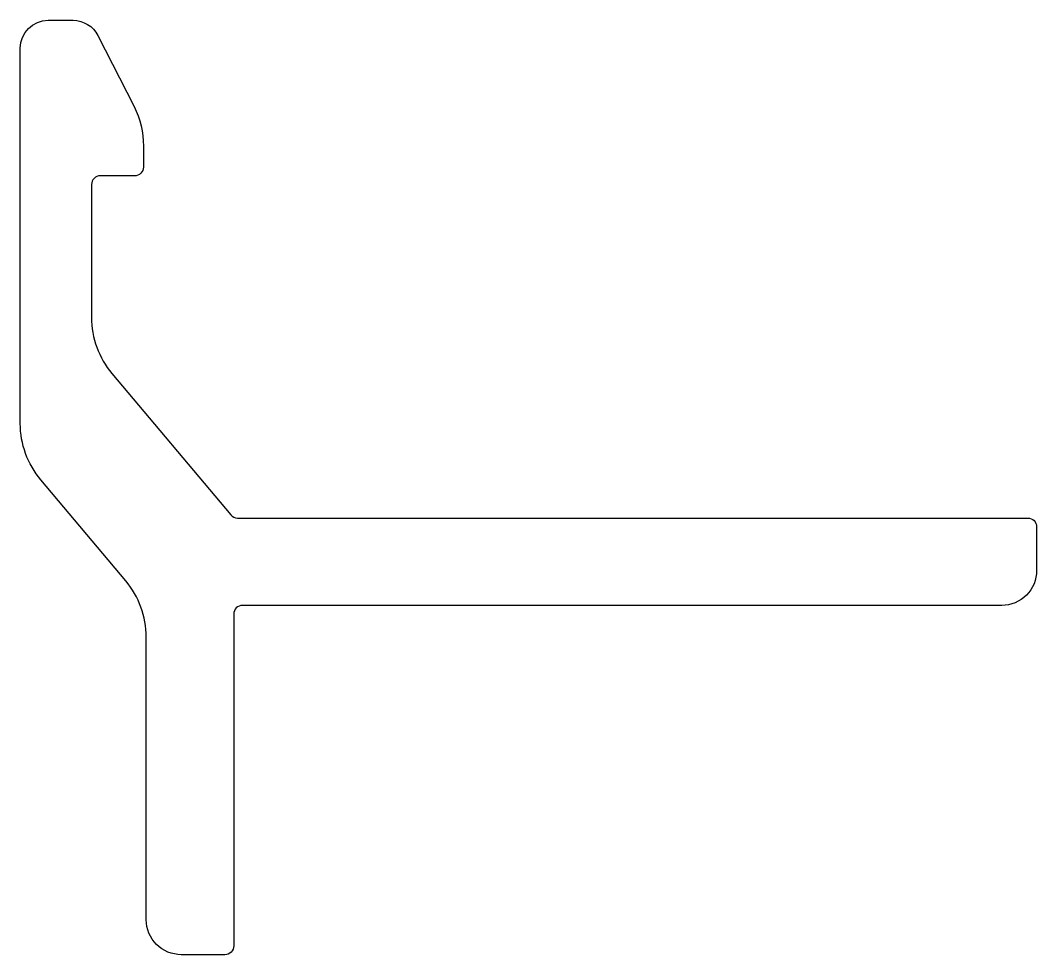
# Model space of a CAD drawing. Extents: x 12161.3 to 12190.4, y 117.3 to 144.
import ezdxf

# ---------------------------------------------------------------- set-up
doc = ezdxf.new("R2010")
doc.units = 0
doc.layers.get('0').update_dxf_attribs({"linetype": 'CONTINUOUS'})

msp = doc.modelspace()

# ---------------------------------------------------------------- linework, layer by layer
msp.add_lwpolyline([(12164.597, 139.589), (12163.681, 139.59), (12163.613, 139.59, 0.414214), (12163.363, 139.34), (12163.363, 135.537, 0.17654), (12163.949, 133.929), (12167.349, 129.883, 0.221478), (12167.54, 129.794), (12190.174, 129.794, -0.413972), (12190.424, 129.544), (12190.425, 128.295, -0.414455), (12189.425, 127.294), (12167.684, 127.294, 0.414214), (12167.434, 127.044), (12167.434, 117.544, -0.414455), (12167.184, 117.294), (12165.931, 117.294, -0.414214), (12164.931, 118.294), (12164.931, 126.384, 0.175477), (12164.344, 127.993), (12161.911, 130.888, -0.17654), (12161.324, 132.497), (12161.324, 143.241, -0.413972), (12162.124, 144.041), (12162.834, 144.041, -0.282306), (12163.547, 143.603), (12164.58, 141.571, -0.117007), (12164.848, 140.443), (12164.847, 139.839, -0.414214)], format="xyb", close=True)

doc.saveas('drawing.dxf')
